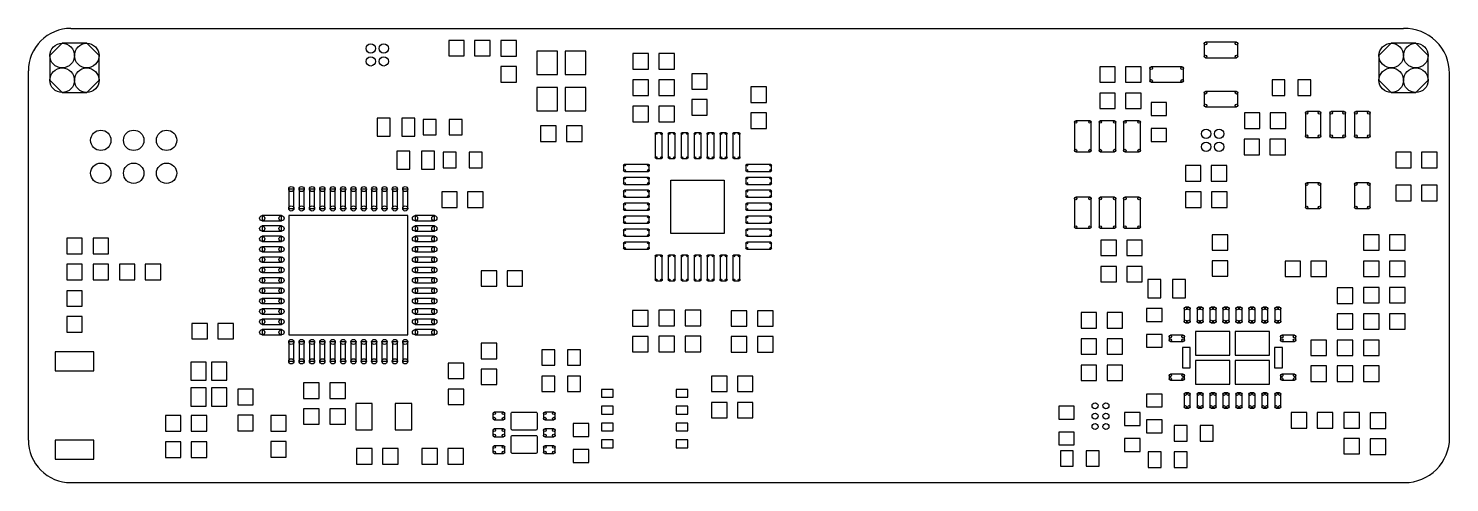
# Model space of a CAD drawing. Extents: x 0 to 2.16, y 0 to 0.69.
import ezdxf

# ---------------------------------------------------------------- set-up
doc = ezdxf.new("R2010")
doc.units = 0
doc.layers.get('0').update_dxf_attribs({"linetype": 'CONTINUOUS'})
doc.layers.add('gtp', color=8, linetype='CONTINUOUS')

# ---------------------------------------------------------------- blocks, each defined once
blk = doc.blocks.new('D20')
blk.add_lwpolyline([(-0.005845, -0.015355), (0.005845, -0.015355), (0.005845, 0.015355), (-0.005845, 0.015355)], close=True)
blk = doc.blocks.new('D21')
blk.add_lwpolyline([(-0.02614, -0.01805), (0.02614, -0.01805), (0.02614, 0.01805), (-0.02614, 0.01805)], close=True)
blk = doc.blocks.new('D22')
blk.add_lwpolyline([(-0.01181, -0.01181), (0.01181, -0.01181), (0.01181, 0.01181), (-0.01181, 0.01181)], close=True)
blk = doc.blocks.new('D23')
blk.add_lwpolyline([(-0.01181, -0.01181), (0.01181, -0.01181), (0.01181, 0.01181), (-0.01181, 0.01181)], close=True)
blk = doc.blocks.new('D24')
blk.add_lwpolyline([(-0.00984, -0.01181), (0.00984, -0.01181), (0.00984, 0.01181), (-0.00984, 0.01181)], close=True)
blk = doc.blocks.new('D25')
blk.add_lwpolyline([(-0.01181, -0.00984), (0.01181, -0.00984), (0.01181, 0.00984), (-0.01181, 0.00984)], close=True)
blk = doc.blocks.new('D26')
blk.add_lwpolyline([(-0.0027, -0.0118), (0.0027, -0.0118), (0.0047, -0.0098), (0.0047, 0.0098), (0.0027, 0.0118), (-0.0027, 0.0118), (-0.0047, 0.0098), (-0.0047, -0.0098)], close=True)
for centre in [(-0.0027, 0.0098), (0.0027, 0.0098), (-0.0027, -0.0098), (0.0027, -0.0098)]:
    blk.add_circle(centre, 0.00198)
blk = doc.blocks.new('D27')
blk.add_lwpolyline([(-0.0118, 0.0027), (-0.0118, -0.0027), (-0.0098, -0.0047), (0.0098, -0.0047), (0.0118, -0.0027), (0.0118, 0.0027), (0.0098, 0.0047), (-0.0098, 0.0047)], close=True)
for centre in [(-0.0098, 0.0027), (0.0098, 0.0027), (-0.0098, -0.0027), (0.0098, -0.0027)]:
    blk.add_circle(centre, 0.00198)
blk = doc.blocks.new('D28')
blk.add_lwpolyline([(-0.00984, -0.01378), (0.00984, -0.01378), (0.00984, 0.01378), (-0.00984, 0.01378)], close=True)
blk = doc.blocks.new('D29')
blk.add_circle((0, 0), 0.00453)
blk = doc.blocks.new('D30')
blk.add_lwpolyline([(-0.09055, -0.09055), (0.09055, -0.09055), (0.09055, 0.09055), (-0.09055, 0.09055)], close=True)
blk = doc.blocks.new('D31')
blk.add_lwpolyline([(0.0039, 0.0147), (-0.0039, 0.0147), (-0.0039, -0.0147), (0.0039, -0.0147)], close=True)
for centre in [(0, 0.0147), (0, -0.0147)]:
    blk.add_circle(centre, 0.00394)
blk = doc.blocks.new('D32')
blk.add_lwpolyline([(0.0147, 0.0039), (-0.0147, 0.0039), (-0.0147, -0.0039), (0.0147, -0.0039)], close=True)
for centre in [(-0.0147, 0), (0.0147, 0)]:
    blk.add_circle(centre, 0.00394)
blk = doc.blocks.new('D33')
blk.add_lwpolyline([(0.0187, 0.0375), (-0.0187, 0.0375), (-0.0375, 0.0187), (-0.0375, -0.0187), (-0.0187, -0.0375), (0.0187, -0.0375), (0.0375, -0.0187), (0.0375, 0.0187)], close=True)
for centre in [(-0.0187, 0.0187), (0.0187, 0.0187), (-0.0187, -0.0187), (0.0187, -0.0187)]:
    blk.add_circle(centre, 0.0187)
blk = doc.blocks.new('D34')
blk.add_lwpolyline([(-0.0182, -0.0053), (0.0182, -0.0053), (0.0195, -0.004), (0.0195, 0.004), (0.0182, 0.0053), (-0.0182, 0.0053), (-0.0195, 0.004), (-0.0195, -0.004)], close=True)
for centre in [(-0.0182, 0.004), (0.0182, 0.004), (-0.0182, -0.004), (0.0182, -0.004)]:
    blk.add_circle(centre, 0.00133)
blk = doc.blocks.new('D35')
blk.add_lwpolyline([(0.0053, -0.0182), (0.0053, 0.0182), (0.004, 0.0195), (-0.004, 0.0195), (-0.0053, 0.0182), (-0.0053, -0.0182), (-0.004, -0.0195), (0.004, -0.0195)], close=True)
for centre in [(-0.004, 0.0182), (0.004, 0.0182), (-0.004, -0.0182), (0.004, -0.0182)]:
    blk.add_circle(centre, 0.00133)
blk = doc.blocks.new('D36')
blk.add_lwpolyline([(-0.01575, -0.017715), (0.01575, -0.017715), (0.01575, 0.017715), (-0.01575, 0.017715)], close=True)
blk = doc.blocks.new('D37')
blk.add_lwpolyline([(-0.0109, -0.0236), (0.0109, -0.0236), (0.0128, -0.0217), (0.0128, 0.0217), (0.0109, 0.0236), (-0.0109, 0.0236), (-0.0128, 0.0217), (-0.0128, -0.0217)], close=True)
for centre in [(-0.0109, 0.0217), (0.0109, 0.0217), (-0.0109, -0.0217), (0.0109, -0.0217)]:
    blk.add_circle(centre, 0.00192)
blk = doc.blocks.new('D38')
blk.add_lwpolyline([(-0.00886, -0.005905), (0.00886, -0.005905), (0.00886, 0.005905), (-0.00886, 0.005905)], close=True)
blk = doc.blocks.new('D39')
blk.add_lwpolyline([(0.0069, 0.0059), (-0.0069, 0.0059), (-0.0089, 0.004), (-0.0089, -0.004), (-0.0069, -0.0059), (0.0069, -0.0059), (0.0089, -0.004), (0.0089, 0.004)], close=True)
for centre in [(-0.0069, 0.004), (0.0069, 0.004), (-0.0069, -0.004), (0.0069, -0.004)]:
    blk.add_circle(centre, 0.00195)
blk = doc.blocks.new('D40')
blk.add_circle((0, 0), 0.00709)
blk = doc.blocks.new('D41')
blk.add_circle((0, 0), 0.0155)
blk = doc.blocks.new('D42')
blk.add_lwpolyline([(0.0098, 0.0197), (-0.0098, 0.0197), (-0.0118, 0.0177), (-0.0118, -0.0177), (-0.0098, -0.0197), (0.0098, -0.0197), (0.0118, -0.0177), (0.0118, 0.0177)], close=True)
for centre in [(-0.0098, 0.0177), (0.0098, 0.0177), (-0.0098, -0.0177), (0.0098, -0.0177)]:
    blk.add_circle(centre, 0.00201)
blk = doc.blocks.new('D43')
blk.add_lwpolyline([(-0.0236, -0.0118), (0.0236, -0.0118), (0.0256, -0.0098), (0.0256, 0.0098), (0.0236, 0.0118), (-0.0236, 0.0118), (-0.0256, 0.0098), (-0.0256, -0.0098)], close=True)
for centre in [(-0.0236, 0.0098), (0.0236, 0.0098), (-0.0236, -0.0098), (0.0236, -0.0098)]:
    blk.add_circle(centre, 0.00201)
blk = doc.blocks.new('D44')
blk.add_lwpolyline([(-0.02953, -0.014565), (0.02953, -0.014565), (0.02953, 0.014565), (-0.02953, 0.014565)], close=True)
blk = doc.blocks.new('D45')
blk.add_lwpolyline([(-0.0125, -0.02), (0.0125, -0.02), (0.0125, 0.02), (-0.0125, 0.02)], close=True)
blk = doc.blocks.new('D46')
blk.add_lwpolyline([(-0.01181, -0.01378), (0.01181, -0.01378), (0.01181, 0.01378), (-0.01181, 0.01378)], close=True)

msp = doc.modelspace()

# ---------------------------------------------------------------- linework, layer by layer
at = {"layer": 'gtp', "color": 8}
for points in [[(0.06449, 0.69), (0.06449, 0.69), (0.06449, 0.69, 0.414259), (0, 0.6255), (0, 0.6255)], [(2.15996, 0.62174), (2.15996, 0.62174), (2.15996, 0.62174, 0.421432), (2.09, 0.69), (2.09, 0.69)], [(2.09172, 0), (2.09172, 0), (2.09172, 0, 0.414214), (2.16, 0.06828), (2.16, 0.06828)], [(0, 0.06449), (0, 0.06449), (0, 0.06449, 0.414214), (0.06449, 0), (0.06449, 0)]]:
    msp.add_lwpolyline(points, format="xyb", dxfattribs=at)
for points in [[(0.06449, 0.69), (2.09, 0.69)], [(0, 0.06449), (0, 0.6255)], [(2.16, 0.06828), (2.16, 0.62174)], [(0.97654, 0.45961), (1.05764, 0.45961), (1.05764, 0.3785), (0.97654, 0.3785), (0.97654, 0.45961)], [(0.7711, 0.10709), (0.77149, 0.10709), (0.77222, 0.10679), (0.77277, 0.10623), (0.77307, 0.10551), (0.77307, 0.10512), (0.77307, 0.10512), (0.77307, 0.0815), (0.77307, 0.08111), (0.77277, 0.08038), (0.77222, 0.07983), (0.77149, 0.07953), (0.7711, 0.07953), (0.7711, 0.07953), (0.73567, 0.07953), (0.73528, 0.07953), (0.73455, 0.07983), (0.734, 0.08038), (0.7337, 0.08111), (0.7337, 0.0815), (0.7337, 0.0815), (0.7337, 0.10512), (0.7337, 0.10551), (0.734, 0.10623), (0.73455, 0.10679), (0.73528, 0.10709), (0.73567, 0.10709), (0.73567, 0.10709), (0.7711, 0.10709)], [(0.7337, 0.06968), (0.7337, 0.07008), (0.734, 0.0708), (0.73455, 0.07135), (0.73528, 0.07165), (0.73567, 0.07165), (0.73567, 0.07165), (0.7711, 0.07165), (0.77149, 0.07165), (0.77222, 0.07135), (0.77277, 0.0708), (0.77307, 0.07008), (0.77307, 0.06968), (0.77307, 0.06968), (0.77307, 0.04606), (0.77307, 0.04567), (0.77277, 0.04495), (0.77222, 0.04439), (0.77149, 0.04409), (0.7711, 0.04409), (0.7711, 0.04409), (0.73567, 0.04409), (0.73528, 0.04409), (0.73455, 0.04439), (0.734, 0.04495), (0.7337, 0.04567), (0.7337, 0.04606), (0.7337, 0.04606), (0.7337, 0.06968)], [(0.06449, 0), (2.09172, 0)]]:
    msp.add_lwpolyline(points, dxfattribs=at)

# ---------------------------------------------------------------- block references
at = {"layer": 'gtp'}
for name, p in [('D23', (0.65063, 0.66)), ('D23', (0.69, 0.66)), ('D22', (0.73, 0.65969)), ('D33', (0.07, 0.63)), ('D40', (0.52031, 0.65969)), ('D40', (0.54, 0.65969)), ('D36', (0.78835, 0.63756)), ('D36', (0.83165, 0.63756)), ('D23', (0.93063, 0.64)), ('D23', (0.97, 0.64)), ('D43', (1.81268, 0.6574)), ('D33', (2.09, 0.63)), ('D40', (0.52031, 0.64)), ('D40', (0.54, 0.64)), ('D22', (0.73, 0.62032)), ('D23', (1.64, 0.62)), ('D23', (1.67937, 0.62)), ('D43', (1.73, 0.62)), ('D23', (0.93063, 0.6)), ('D23', (0.97, 0.6)), ('D22', (1.02, 0.60937)), ('D24', (1.9, 0.6)), ('D24', (1.93937, 0.6)), ('D36', (0.78835, 0.58244)), ('D36', (0.83165, 0.58244)), ('D22', (1.11, 0.58937)), ('D23', (1.64, 0.58)), ('D23', (1.67937, 0.58)), ('D43', (1.81268, 0.5826)), ('D23', (0.93063, 0.56)), ('D23', (0.97, 0.56)), ('D22', (1.02, 0.57)), ('D22', (1.11, 0.55)), ('D25', (1.71807, 0.56744)), ('D23', (1.86, 0.55)), ('D23', (1.89937, 0.55)), ('D42', (1.9526, 0.54413)), ('D42', (1.99, 0.54413)), ('D42', (2.0274, 0.54413)), ('D28', (0.54, 0.54)), ('D28', (0.5774, 0.54)), ('D24', (0.61, 0.54)), ('D24', (0.64937, 0.54)), ('D23', (0.79031, 0.53)), ('D23', (0.82968, 0.53)), ('D37', (1.6026, 0.52614)), ('D37', (1.64, 0.52614)), ('D37', (1.6774, 0.52614)), ('D41', (0.11, 0.52)), ('D41', (0.16, 0.52)), ('D41', (0.21, 0.52)), ('D35', (0.95803, 0.51197)), ('D35', (0.97772, 0.51197)), ('D35', (0.9974, 0.51197)), ('D35', (1.01709, 0.51197)), ('D35', (1.03677, 0.51197)), ('D35', (1.05646, 0.51197)), ('D35', (1.07614, 0.51197)), ('D25', (1.71807, 0.52807)), ('D40', (1.79, 0.53)), ('D40', (1.80968, 0.53)), ('D23', (1.85937, 0.51)), ('D23', (1.89874, 0.51)), ('D28', (0.57, 0.49)), ('D28', (0.6074, 0.49)), ('D24', (0.64031, 0.49)), ('D24', (0.67968, 0.49)), ('D40', (1.79, 0.51032)), ('D40', (1.80968, 0.51032)), ('D23', (2.09, 0.49)), ('D23', (2.12937, 0.49)), ('D41', (0.11, 0.47)), ('D41', (0.16, 0.47)), ('D41', (0.21, 0.47)), ('D34', (0.92417, 0.47811)), ('D34', (1.11, 0.47811)), ('D23', (1.77032, 0.47)), ('D23', (1.80968, 0.47)), ('D34', (0.92417, 0.45842)), ('D34', (1.11, 0.45842)), ('D42', (1.9526, 0.43587)), ('D42', (2.0274, 0.43587)), ('D31', (0.39953, 0.43126)), ('D31', (0.41528, 0.43126)), ('D31', (0.43102, 0.43126)), ('D31', (0.44677, 0.43126)), ('D31', (0.46252, 0.43126)), ('D31', (0.47827, 0.43126)), ('D31', (0.49402, 0.43126)), ('D31', (0.50976, 0.43126)), ('D31', (0.52551, 0.43126)), ('D31', (0.54126, 0.43126)), ('D31', (0.55701, 0.43126)), ('D31', (0.57276, 0.43126)), ('D23', (0.64, 0.43)), ('D23', (0.67937, 0.43)), ('D34', (0.92417, 0.43874)), ('D34', (1.11, 0.43874)), ('D37', (1.6026, 0.41)), ('D37', (1.64, 0.41)), ('D37', (1.6774, 0.41)), ('D23', (1.77063, 0.43)), ('D23', (1.81, 0.43)), ('D23', (2.09, 0.44)), ('D23', (2.12937, 0.44)), ('D34', (0.92417, 0.41906)), ('D34', (1.11, 0.41906)), ('D32', (0.37, 0.40173)), ('D32', (0.37, 0.38598)), ('D30', (0.48614, 0.31512)), ('D32', (0.60228, 0.40173)), ('D32', (0.60228, 0.38598)), ('D34', (0.92417, 0.39937)), ('D34', (1.11, 0.39937)), ('D22', (0.07, 0.35937)), ('D22', (0.11, 0.35937)), ('D32', (0.37, 0.37024)), ('D32', (0.60228, 0.37024)), ('D34', (0.92417, 0.37969)), ('D34', (1.11, 0.37969)), ('D23', (1.64177, 0.35666)), ('D23', (1.68114, 0.35666)), ('D22', (1.81114, 0.36469)), ('D23', (2.04114, 0.36469)), ('D23', (2.08051, 0.36469)), ('D32', (0.37, 0.35449)), ('D32', (0.60228, 0.35449)), ('D34', (0.92417, 0.36)), ('D35', (0.95803, 0.32614)), ('D35', (0.97772, 0.32614)), ('D35', (0.9974, 0.32614)), ('D35', (1.01709, 0.32614)), ('D35', (1.03677, 0.32614)), ('D35', (1.05646, 0.32614)), ('D35', (1.07614, 0.32614)), ('D34', (1.11, 0.36)), ('D22', (0.07, 0.32)), ('D22', (0.11, 0.32)), ('D23', (0.15, 0.32)), ('D23', (0.18937, 0.32)), ('D32', (0.37, 0.33874)), ('D32', (0.37, 0.32299)), ('D32', (0.60228, 0.33874)), ('D32', (0.60228, 0.32299)), ('D23', (1.64177, 0.31666)), ('D23', (1.68114, 0.31666)), ('D22', (1.81114, 0.32532)), ('D23', (1.92177, 0.32469)), ('D23', (1.96114, 0.32469)), ('D23', (2.04114, 0.32469)), ('D23', (2.08051, 0.32469)), ('D32', (0.37, 0.30724)), ('D32', (0.60228, 0.30724)), ('D23', (0.7, 0.31)), ('D23', (0.73937, 0.31)), ('D28', (1.71114, 0.29469)), ('D28', (1.74854, 0.29469)), ('D22', (0.07, 0.27968)), ('D32', (0.37, 0.2915)), ('D32', (0.60228, 0.2915)), ('D22', (2.00114, 0.28406)), ('D23', (2.04114, 0.28469)), ('D23', (2.08051, 0.28469)), ('D32', (0.37, 0.27575)), ('D32', (0.37, 0.26)), ('D32', (0.60228, 0.27575)), ('D32', (0.60228, 0.26)), ('D22', (0.93, 0.24969)), ('D22', (0.97, 0.25)), ('D22', (1.01, 0.25)), ('D22', (1.08, 0.24937)), ('D22', (1.12, 0.24937)), ('D25', (1.71114, 0.25469)), ('D26', (1.76114, 0.25461)), ('D26', (1.78083, 0.25461)), ('D26', (1.80051, 0.25461)), ('D26', (1.8202, 0.25461)), ('D26', (1.83988, 0.25461)), ('D26', (1.85957, 0.25461)), ('D26', (1.87925, 0.25461)), ('D26', (1.89894, 0.25461)), ('D22', (0.07, 0.24032)), ('D23', (0.26032, 0.23)), ('D23', (0.29969, 0.23)), ('D32', (0.37, 0.24425)), ('D32', (0.60228, 0.24425)), ('D23', (1.61177, 0.24666)), ('D23', (1.65114, 0.24666)), ('D22', (2.00114, 0.24469)), ('D23', (2.04114, 0.24469)), ('D23', (2.08051, 0.24469)), ('D32', (0.37, 0.2285)), ('D31', (0.39953, 0.19898)), ('D31', (0.41528, 0.19898)), ('D31', (0.43102, 0.19898)), ('D31', (0.44677, 0.19898)), ('D31', (0.46252, 0.19898)), ('D31', (0.47827, 0.19898)), ('D31', (0.49402, 0.19898)), ('D31', (0.50976, 0.19898)), ('D31', (0.52551, 0.19898)), ('D31', (0.54126, 0.19898)), ('D31', (0.55701, 0.19898)), ('D31', (0.57276, 0.19898)), ('D32', (0.60228, 0.2285)), ('D22', (0.93, 0.21032)), ('D22', (0.97, 0.21063)), ('D22', (1.01, 0.21063)), ('D22', (1.08, 0.21)), ('D22', (1.12, 0.21)), ('D23', (1.61177, 0.20666)), ('D23', (1.65114, 0.20666)), ('D25', (1.71114, 0.21532)), ('D27', (1.7454, 0.21917)), ('D21', (1.79996, 0.21164)), ('D21', (1.86012, 0.21164)), ('D27', (1.91469, 0.21917)), ('D22', (1.96114, 0.20469)), ('D22', (2.00114, 0.20469)), ('D22', (2.04114, 0.20469)), ('D44', (0.07, 0.1841)), ('D22', (0.7, 0.2)), ('D24', (0.79, 0.19)), ('D24', (0.82937, 0.19)), ('D20', (1.7601, 0.18965)), ('D20', (1.89998, 0.18965)), ('D46', (0.2585, 0.16937)), ('D46', (0.29, 0.16937)), ('D22', (0.65, 0.16969)), ('D23', (1.61177, 0.16666)), ('D23', (1.65114, 0.16666)), ('D21', (1.79996, 0.16766)), ('D21', (1.86012, 0.16766)), ('D22', (1.96114, 0.16532)), ('D22', (2.00114, 0.16532)), ('D22', (2.04114, 0.16532)), ('D22', (0.43, 0.13969)), ('D22', (0.47, 0.13969)), ('D22', (0.7, 0.16063)), ('D24', (0.79, 0.15)), ('D24', (0.82937, 0.15)), ('D23', (1.05, 0.15)), ('D23', (1.08937, 0.15)), ('D27', (1.7454, 0.16012)), ('D27', (1.91469, 0.16012)), ('D46', (0.2585, 0.13)), ('D46', (0.29, 0.13)), ('D22', (0.33, 0.13)), ('D22', (0.65, 0.13032)), ('D38', (0.88, 0.13559)), ('D38', (0.99339, 0.13559)), ('D25', (1.71114, 0.12469)), ('D26', (1.76114, 0.12469)), ('D26', (1.78083, 0.12469)), ('D26', (1.80051, 0.12469)), ('D26', (1.8202, 0.12469)), ('D26', (1.83988, 0.12469)), ('D26', (1.85957, 0.12469)), ('D26', (1.87925, 0.12469)), ('D26', (1.89894, 0.12469)), ('D22', (0.43, 0.10031)), ('D22', (0.47, 0.10031)), ('D45', (0.51, 0.1)), ('D45', (0.57, 0.1)), ('D38', (0.88, 0.11)), ('D38', (0.99339, 0.11)), ('D23', (1.05, 0.11)), ('D23', (1.08937, 0.11)), ('D25', (1.57768, 0.10634)), ('D29', (1.62114, 0.11666)), ('D29', (1.63768, 0.11666)), ('D23', (0.22, 0.09)), ('D23', (0.25937, 0.09)), ('D22', (0.33, 0.09063)), ('D22', (0.38, 0.09)), ('D39', (0.715, 0.10118)), ('D39', (0.79177, 0.10118)), ('D25', (0.84, 0.07969)), ('D38', (0.88, 0.08441)), ('D38', (0.99339, 0.08441)), ('D29', (1.62114, 0.10091)), ('D29', (1.62114, 0.08516)), ('D29', (1.63768, 0.10091)), ('D29', (1.63768, 0.08516)), ('D25', (1.67768, 0.09666)), ('D25', (1.71114, 0.08532)), ('D24', (1.75146, 0.07469)), ('D24', (1.79083, 0.07469)), ('D23', (1.93114, 0.09469)), ('D23', (1.97051, 0.09469)), ('D22', (2.01114, 0.09469)), ('D22', (2.05114, 0.09406)), ('D39', (0.715, 0.07559)), ('D39', (0.79177, 0.07559)), ('D25', (1.57768, 0.06697)), ('D25', (1.67768, 0.05729)), ('D22', (2.01114, 0.05532)), ('D22', (2.05114, 0.05469)), ('D44', (0.07, 0.05)), ('D23', (0.22, 0.05)), ('D23', (0.25937, 0.05)), ('D22', (0.38, 0.05063)), ('D23', (0.51063, 0.04)), ('D23', (0.55, 0.04)), ('D23', (0.61, 0.04)), ('D23', (0.64937, 0.04)), ('D39', (0.715, 0.05)), ('D39', (0.79177, 0.05)), ('D25', (0.84, 0.04031)), ('D38', (0.88, 0.05882)), ('D38', (0.99339, 0.05882)), ('D24', (1.57831, 0.03666)), ('D24', (1.61768, 0.03666)), ('D24', (1.71177, 0.03469)), ('D24', (1.75114, 0.03469))]:
    msp.add_blockref(name, p, dxfattribs=at)

doc.saveas('drawing.dxf')
